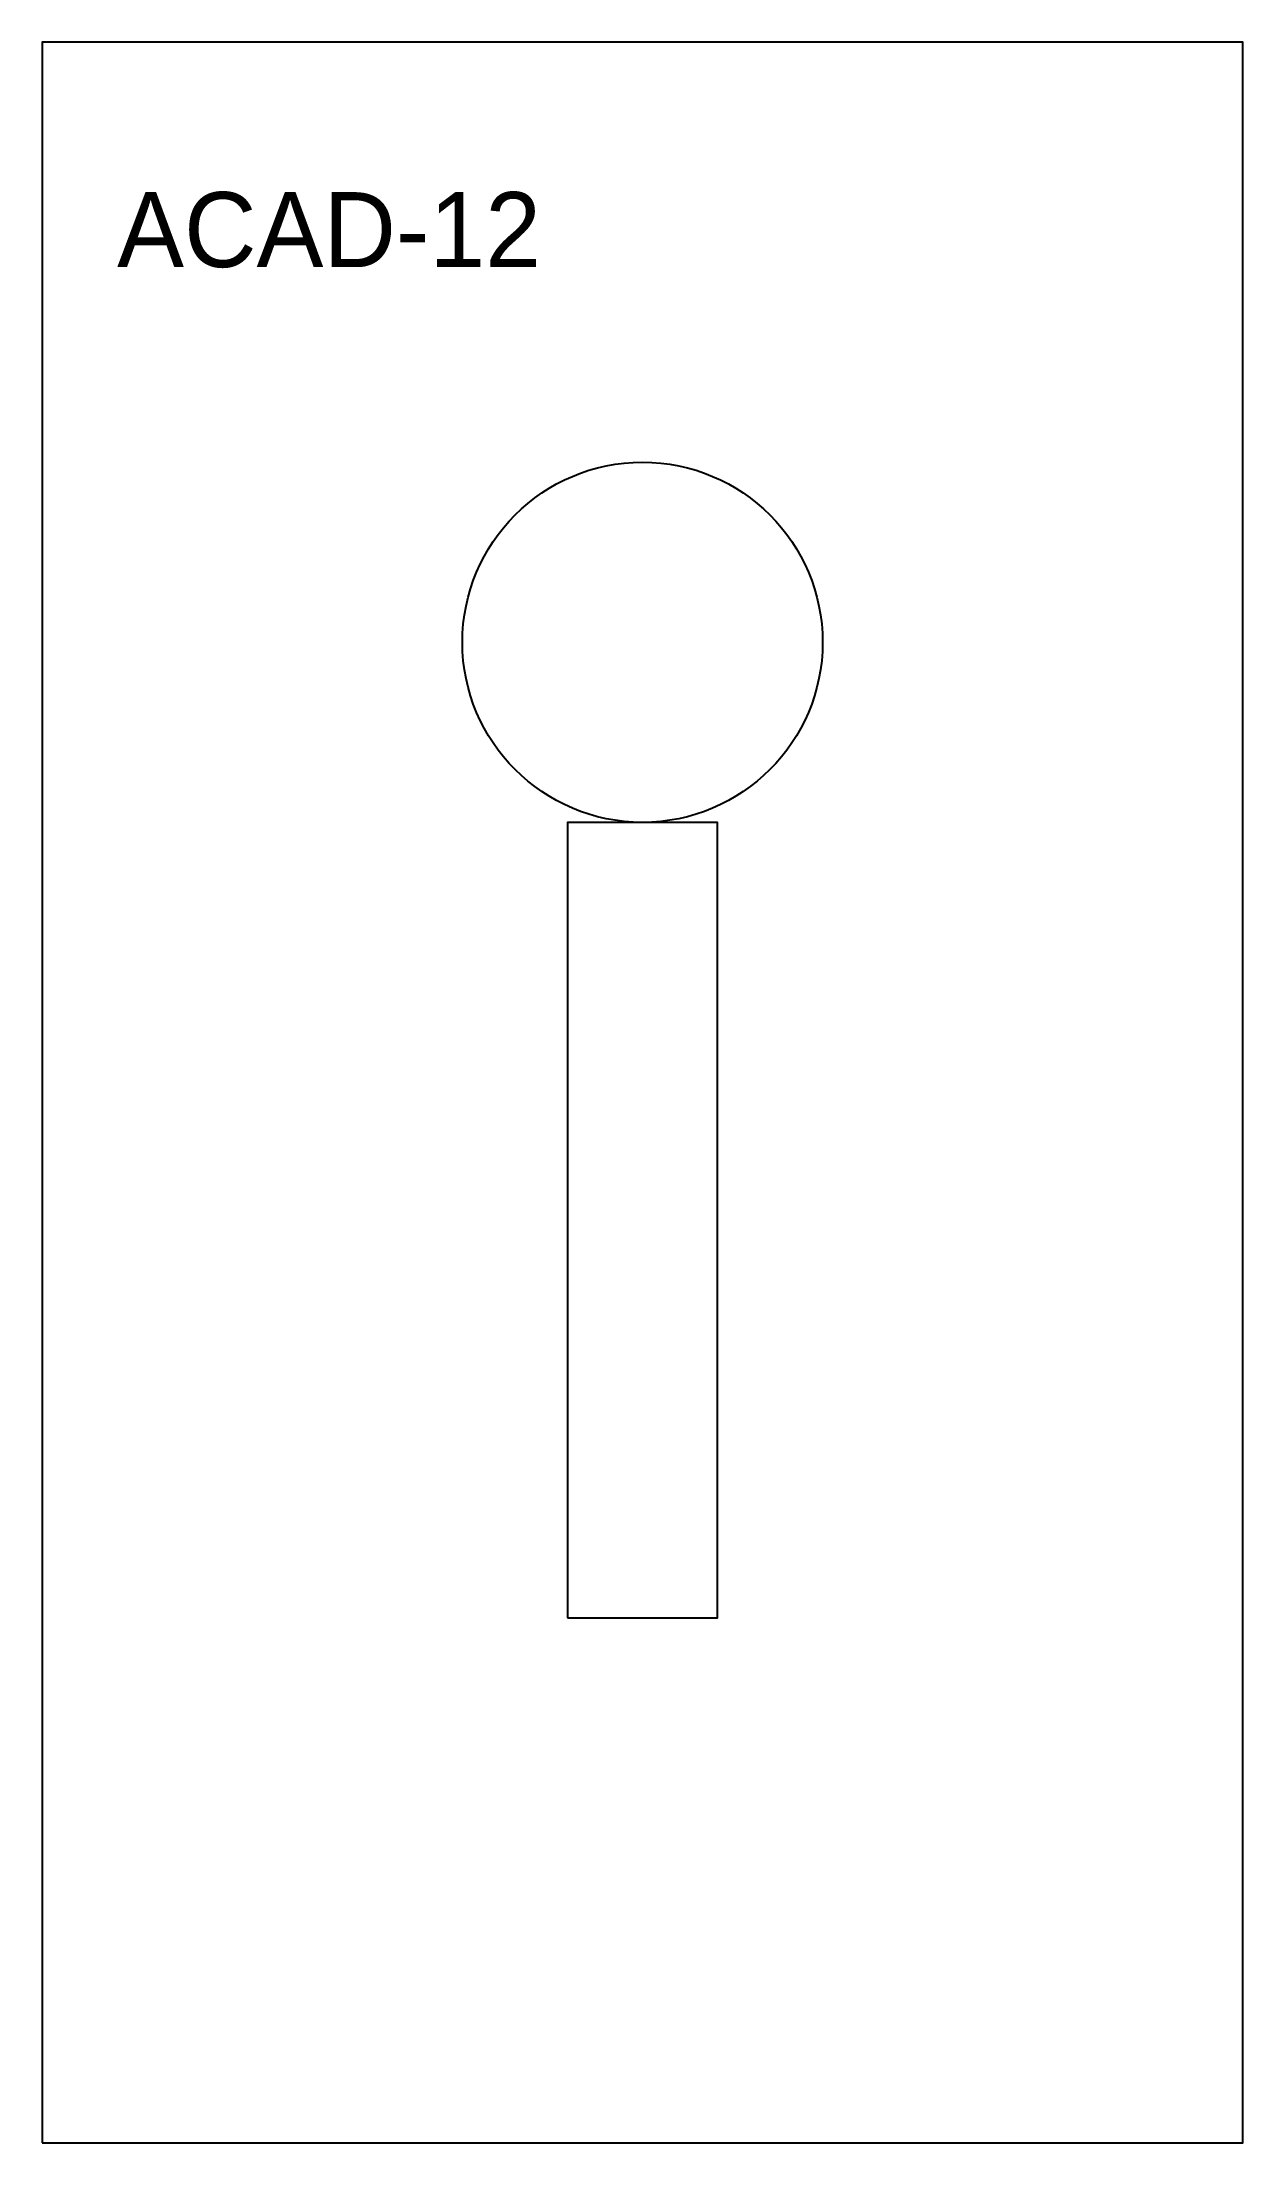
# Model space of a CAD drawing. Header units: metres. Extents: x 0 to 80, y 0 to 140.
import ezdxf

# ---------------------------------------------------------------- set-up
doc = ezdxf.new("R2010")
doc.units = ezdxf.units.M
for name, color, linetype in [('ANNOTATION', 7, 'Continuous'), ('CUTOUT', 7, 'Continuous'), ('OUTLINE', 7, 'Continuous'), ('SLOT', 7, 'Continuous')]:
    doc.layers.add(name, color=color, linetype=linetype)

msp = doc.modelspace()

# ---------------------------------------------------------------- linework, layer by layer
at = {"layer": 'CUTOUT'}
msp.add_circle((40, 100), 12, dxfattribs=at)
at = {"layer": 'OUTLINE'}
msp.add_lwpolyline([(0, 0), (80, 0), (80, 140), (0, 140)], close=True, dxfattribs=at)
at = {"layer": 'SLOT'}
msp.add_lwpolyline([(35, 35), (45, 35), (45, 88), (35, 88)], close=True, dxfattribs=at)

# ---------------------------------------------------------------- texts
at = {"layer": 'ANNOTATION'}
msp.add_text('ACAD-12', height=5, dxfattribs=at).set_placement((5, 125))

doc.saveas('drawing.dxf')
